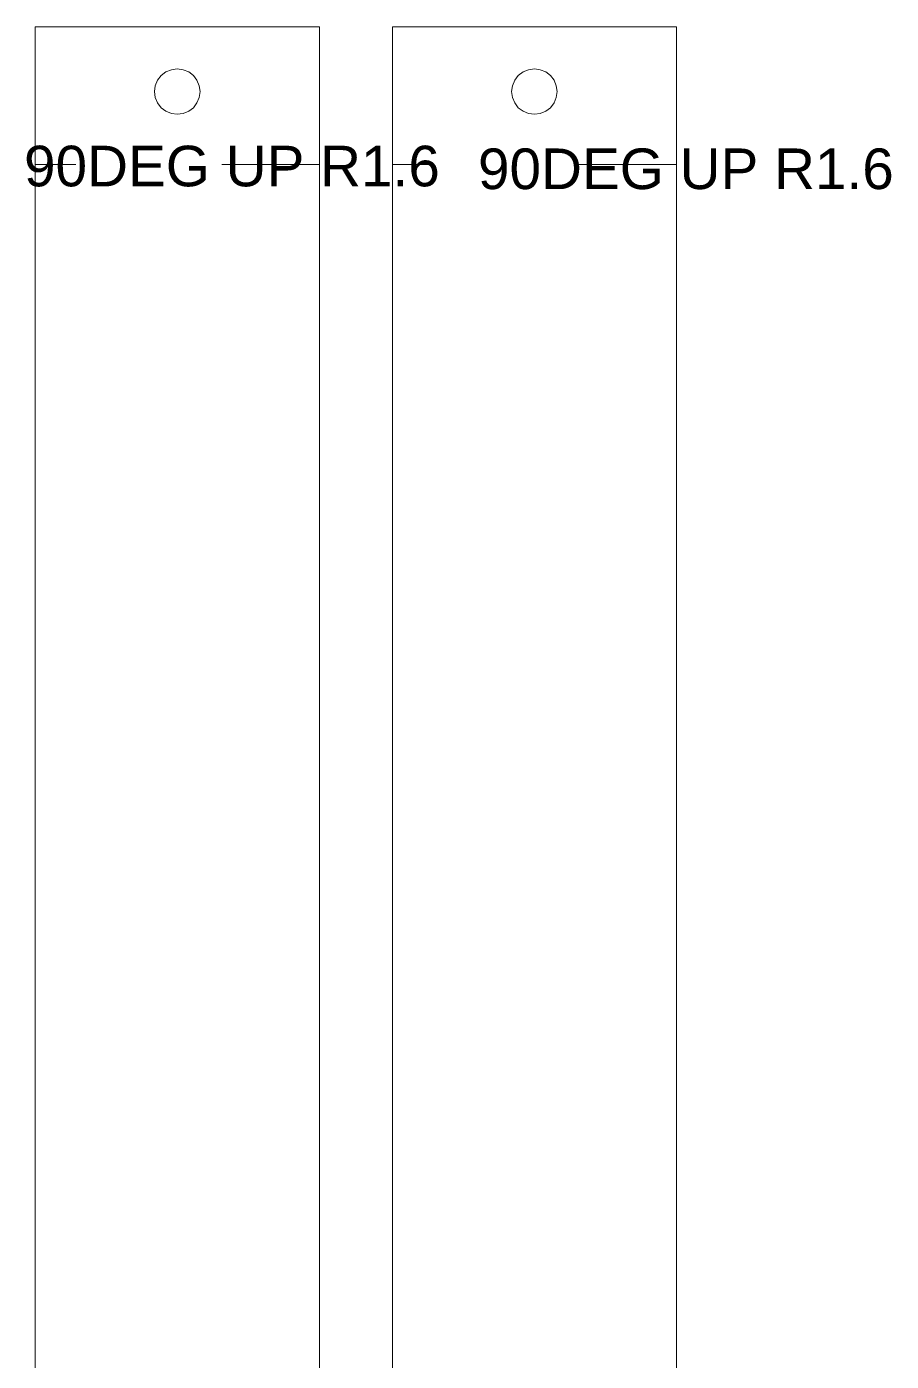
# Model space of a CAD drawing. Extents: x -21 to 705, y 870 to 3200.
# Drawn here: x 380.3 to 486.9, y 2689.2 to 2853.7 of the extents above; entities that cross this region are included whole.
import ezdxf

# ---------------------------------------------------------------- set-up
doc = ezdxf.new("R2010")
doc.units = 0
doc.linetypes.add('ACAD_ISO03W100', pattern=[30, 12, -18])
doc.layers.get('0').update_dxf_attribs({"lineweight": 25, "true_color": 0xffffff})
doc.layers.add('Layer0', color=7, linetype='BYLAYER', lineweight=5)
doc.styles.add('textstyle32', font='')
doc.styles.add('textstyle33', font='')
doc.styles.get('textstyle32').set_extended_font_data('Arial')
doc.styles.get('textstyle33').set_extended_font_data('Arial')

msp = doc.modelspace()

# ---------------------------------------------------------------- linework, layer by layer
at = {"layer": 'Layer0'}
for p, q in [((416.39, 2853.67), (381.39, 2853.67)), ((381.39, 2853.67), (381.39, 2836.67)), ((416.39, 2836.67), (416.39, 2853.67)), ((425.39, 2853.67), (425.39, 2836.67)), ((460.39, 2853.67), (425.39, 2853.67)), ((460.39, 2836.67), (460.39, 2853.67)), ((396.91, 2847.65), (397.49, 2848.09)), ((397.49, 2848.09), (398.16, 2848.37)), ((398.16, 2848.37), (398.89, 2848.47)), ((398.89, 2848.47), (399.61, 2848.37)), ((399.61, 2848.37), (400.29, 2848.09)), ((400.29, 2848.09), (400.87, 2847.65)), ((440.91, 2847.65), (441.49, 2848.09)), ((441.49, 2848.09), (442.16, 2848.37)), ((442.16, 2848.37), (442.89, 2848.47)), ((442.89, 2848.47), (443.61, 2848.37)), ((443.61, 2848.37), (444.29, 2848.09)), ((444.29, 2848.09), (444.87, 2847.65)), ((396.09, 2845.67), (396.18, 2846.39)), ((396.18, 2846.39), (396.46, 2847.07)), ((396.46, 2847.07), (396.91, 2847.65)), ((400.87, 2847.65), (401.31, 2847.07)), ((401.31, 2847.07), (401.59, 2846.39)), ((401.59, 2846.39), (401.69, 2845.67)), ((440.09, 2845.67), (440.18, 2846.39)), ((440.18, 2846.39), (440.46, 2847.07)), ((440.46, 2847.07), (440.91, 2847.65)), ((444.87, 2847.65), (445.31, 2847.07)), ((445.31, 2847.07), (445.59, 2846.39)), ((445.59, 2846.39), (445.69, 2845.67)), ((396.18, 2844.94), (396.09, 2845.67)), ((396.46, 2844.27), (396.18, 2844.94)), ((401.59, 2844.94), (401.31, 2844.27)), ((401.69, 2845.67), (401.59, 2844.94)), ((440.18, 2844.94), (440.09, 2845.67)), ((440.46, 2844.27), (440.18, 2844.94)), ((445.59, 2844.94), (445.31, 2844.27)), ((445.69, 2845.67), (445.59, 2844.94)), ((396.91, 2843.69), (396.46, 2844.27)), ((397.49, 2843.24), (396.91, 2843.69)), ((398.16, 2842.96), (397.49, 2843.24)), ((400.29, 2843.24), (399.61, 2842.96)), ((400.87, 2843.69), (400.29, 2843.24)), ((401.31, 2844.27), (400.87, 2843.69)), ((440.91, 2843.69), (440.46, 2844.27)), ((441.49, 2843.24), (440.91, 2843.69)), ((442.16, 2842.96), (441.49, 2843.24)), ((444.29, 2843.24), (443.61, 2842.96)), ((444.87, 2843.69), (444.29, 2843.24)), ((445.31, 2844.27), (444.87, 2843.69)), ((398.89, 2842.87), (398.16, 2842.96)), ((399.61, 2842.96), (398.89, 2842.87)), ((442.89, 2842.87), (442.16, 2842.96)), ((443.61, 2842.96), (442.89, 2842.87)), ((381.39, 2337.67), (381.39, 2836.67)), ((416.39, 2337.67), (416.39, 2836.67)), ((425.39, 2337.67), (425.39, 2836.67)), ((460.39, 2337.67), (460.39, 2836.67))]:
    msp.add_line(p, q, dxfattribs=at)
at = {"layer": 'Layer0', "color": 2, "linetype": 'ACAD_ISO03W100', "true_color": 0xffff00}
for p, q in [((416.39, 2836.67), (381.39, 2836.67)), ((460.39, 2836.67), (425.39, 2836.67))]:
    msp.add_line(p, q, dxfattribs=at)

# ---------------------------------------------------------------- texts
at = {"char_height": 1, "attachment_point": 1}
for insert, style in [((380, 2839), 'textstyle32'), ((435.94, 2838.66), 'textstyle33')]:
    msp.add_mtext('\\H5;90DEG UP R1.6', dxfattribs=dict(at, insert=insert, style=style))

doc.saveas('drawing.dxf')
